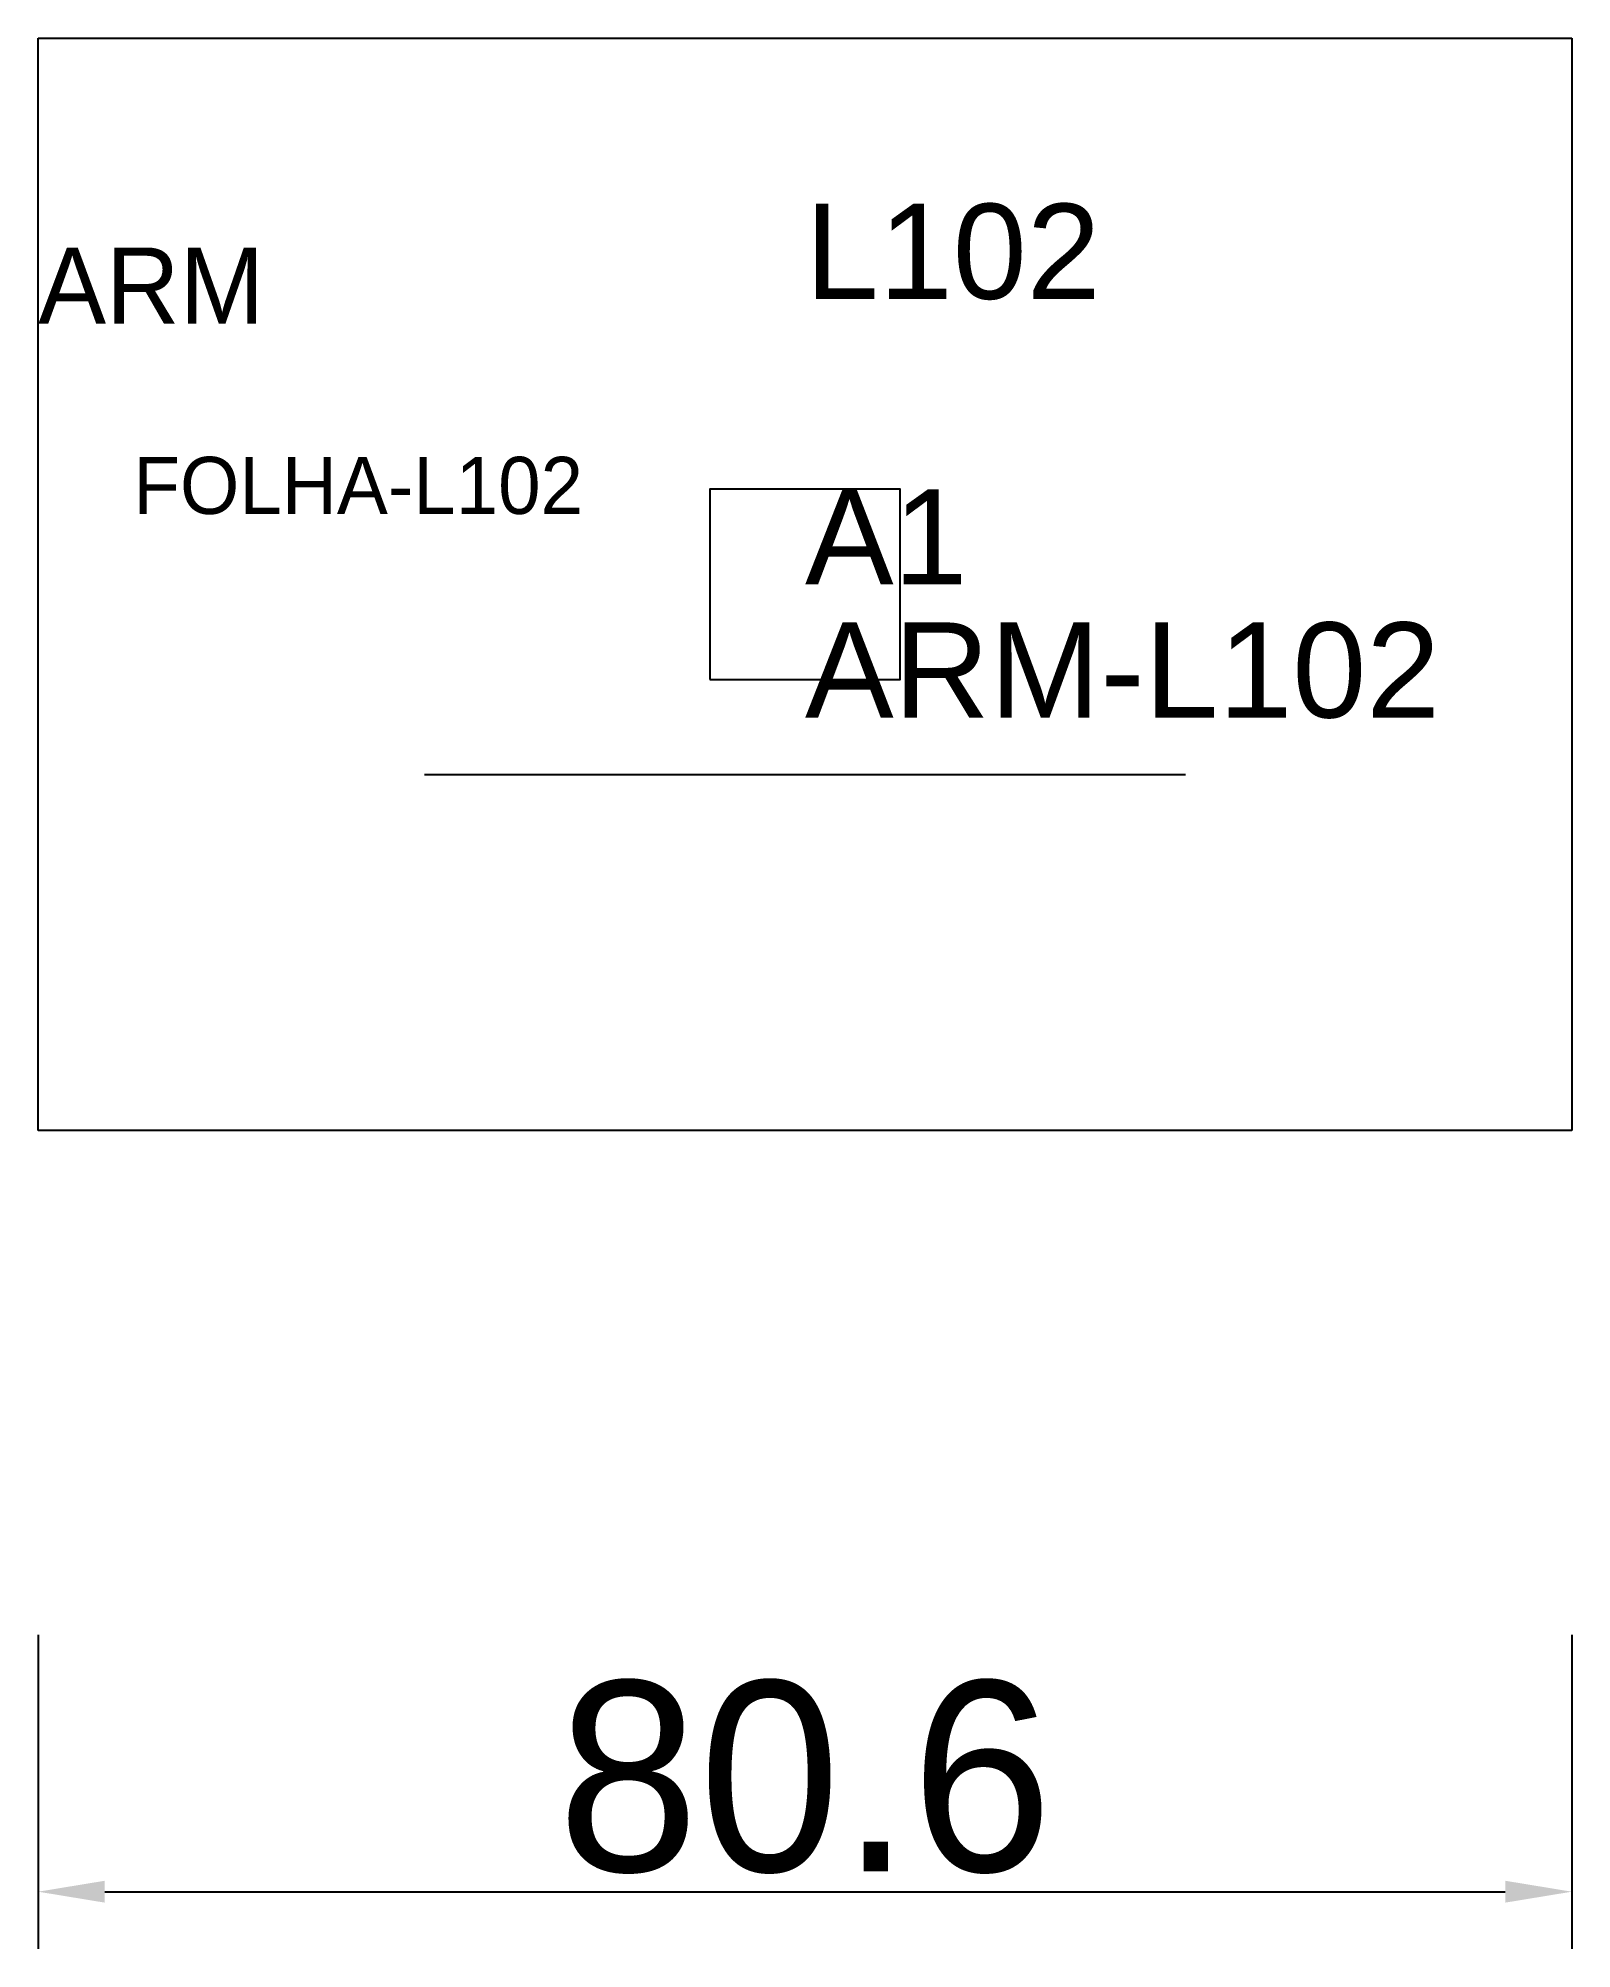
# Model space of a CAD drawing. Header units: metres. Extents: x 222 to 303, y 101 to 202.
import ezdxf

# ---------------------------------------------------------------- set-up
doc = ezdxf.new("R2010")
doc.units = ezdxf.units.M
for name, color, linetype in [('3', 3, 'CONTINUOUS'), ('AUX00', 7, 'CONTINUOUS'), ('COTA', 241, 'CONTINUOUS'), ('FOLHA', 255, 'CONTINUOUS'), ('Hachura', 251, 'CONTINUOUS'), ('NOMENCLATURA', 7, 'CONTINUOUS'), ('Nível', 160, 'CONTINUOUS'), ('Painéis', 200, 'CONTINUOUS'), ('Pilares', 5, 'CONTINUOUS'), ('SARR_2.2x7', 40, 'CONTINUOUS')]:
    doc.layers.add(name, color=color, linetype=linetype)
doc.styles.add('ARIAL', font='Arial.ttf')
doc.styles.add('STR_STANDARD', font='arial.ttf')
doc.dimstyles.new('EZ DXF', dxfattribs={"dimtxt": 10, "dimasz": 3.5, "dimexe": 3, "dimexo": 1.5, "dimgap": 1, "dimtad": 1, "dimdec": 1, "dimdsep": 46, "dimcen": 2.5, "dimazin": 3, "dimtfac": 1, "dimtmove": 0, "dimatfit": 3})

msp = doc.modelspace()

# ---------------------------------------------------------------- hatches: boundary and pattern name
at = {"layer": 'Hachura'}
h = msp.add_hatch(dxfattribs=at)
h.set_pattern_fill('ANSI31', scale=50)
h.paths.add_polyline_path([(222.2, 201.5), (302.8, 201.5), (302.8, 144.1), (222.2, 144.1)])
h = msp.add_hatch(dxfattribs=at)
h.set_pattern_fill('ANSI31', scale=50)
h.paths.add_polyline_path([(222.2, 201.5), (302.8, 201.5), (302.8, 144.1), (222.2, 144.1)])

# ---------------------------------------------------------------- linework, layer by layer
at = {"layer": 'Painéis', "color": 200}
for p, q in [((222.2, 201.5), (302.8, 201.5)), ((222.2, 144.1), (222.2, 201.5)), ((222.2, 201.5), (302.8, 201.5)), ((222.2, 144.1), (222.2, 201.5)), ((302.8, 201.5), (302.8, 144.1)), ((302.8, 201.5), (302.8, 144.1)), ((302.8, 144.1), (222.2, 144.1)), ((302.8, 144.1), (222.2, 144.1))]:
    msp.add_line(p, q, dxfattribs=at)
at = {"layer": 'Pilares'}
msp.add_lwpolyline([(257.5, 167.8), (267.5, 167.8), (267.5, 177.8), (257.5, 177.8)], close=True, dxfattribs=at)
msp.add_lwpolyline([(257.5, 167.8), (267.5, 167.8), (267.5, 177.8), (257.5, 177.8)], close=True, dxfattribs=at)
at = {"layer": 'SARR_2.2x7'}
msp.add_line((242.5, 162.8), (282.5, 162.8), dxfattribs=at)
msp.add_line((242.5, 162.8), (282.5, 162.8), dxfattribs=at)

# ---------------------------------------------------------------- texts
at = {"layer": '3', "style": 'STR_STANDARD'}
msp.add_text('A1', height=5, dxfattribs=at).set_placement((262.5, 172.8))
msp.add_text('A1', height=5, dxfattribs=at).set_placement((262.5, 172.8))
at = {"layer": 'AUX00', "style": 'STR_STANDARD'}
msp.add_text('ARM-L102', height=5, dxfattribs=at).set_placement((262.5, 165.8))
msp.add_text('ARM-L102', height=5, dxfattribs=at).set_placement((262.5, 165.8))
at = {"layer": 'FOLHA'}
msp.add_text('FOLHA-L102', height=3, dxfattribs=at).set_placement((227.2, 176.5))
msp.add_text('FOLHA-L102', height=3, dxfattribs=at).set_placement((227.2, 176.5))
at = {"layer": 'NOMENCLATURA', "insert": (262.5, 192.8), "char_height": 5, "attachment_point": 1, "style": 'ARIAL'}
msp.add_mtext('L102', dxfattribs=at)
msp.add_mtext('L102', dxfattribs=at)
at = {"layer": 'Nível'}
msp.add_text('ARM', height=4, dxfattribs=at).set_placement((222.2, 186.5))
msp.add_text('ARM', height=4, dxfattribs=at).set_placement((222.2, 186.5))

# ---------------------------------------------------------------- dimensions: what is measured, and where the dimension line sits
at = {"layer": 'COTA'}
msp.add_linear_dim(base=(222.2, 104.1), p1=(222.2, 119.1), p2=(302.8, 119.1), dimstyle='EZ DXF', dxfattribs=at).render()
msp.add_linear_dim(base=(222.2, 104.1), p1=(222.2, 119.1), p2=(302.8, 119.1), dimstyle='EZ DXF', dxfattribs=at).render()

doc.saveas('drawing.dxf')
